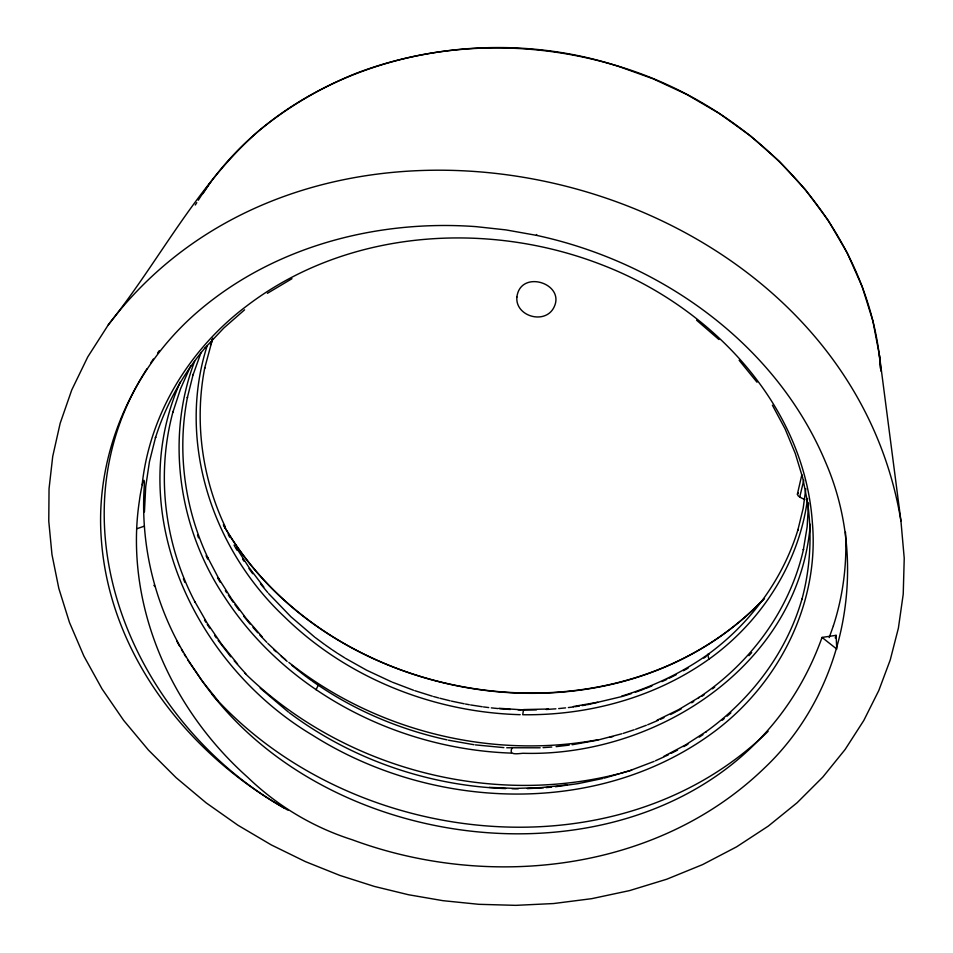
<?xml version="1.0" encoding="UTF-8"?>
<svg xmlns="http://www.w3.org/2000/svg" width="953" height="953" viewBox="0 0 953 953"><rect width="100%" height="100%" fill="white"/><g stroke="black" fill="none" stroke-linecap="round" stroke-linejoin="round"><path stroke-width="1.43" d="M810.3 524.257C798.959 665.182 656.164 757.17 523.03 753.275C515.394 753.942 508.616 755.193 512.106 747.7M804.844 499.551C804.225 499.062 794.468 495.87 798.376 492.904M144.344 484.97C144.63 469.591 139.638 497.204 139.579 499.634C137.53 512.654 136.493 525.83 136.434 539.005C136.017 629.838 180.391 717.395 247.685 777.291C277.299 805.845 312.906 827.24 352.3 839.772C488.901 890.376 656.605 872.019 764.032 768.416C845.478 691.723 870.077 565.081 825.798 462.729C776.207 343.747 660.322 261.956 536.432 235.343L505.948 229.899L476.119 226.647C376.542 219.321 272.32 246.696 196.199 313.072C131.824 369.228 94.335 455.248 101.447 540.839C110.167 654.473 187.681 753.311 284.685 808.263L284.887 808.382M144.332 485.351C139.734 550.965 157.912 617.639 195.853 671.543C334.682 885.861 727.413 901.169 822.046 637.414L836.103 635.329L836.77 649.064L822.046 637.414M144.439 511.916L145.714 486.721L149.442 461.693L155.649 437.046L155.446 437.844C165.81 404.668 183.059 373.921 205.479 347.392M808.525 503.196L807.143 526.866L803.331 549.976L803.534 549.178C789.823 610.099 750.214 663.467 698.489 697.799L699.133 697.358L678.679 709.616L657.046 720.218M805.821 488.722L803.165 508.354L797.84 530.202L798.042 529.463C782.782 579.698 750.047 623.834 707.686 654.628L708.913 659.214C655.14 697.536 588.406 715.62 522.732 714.726L523.519 709.58L548.523 709.008M807.548 498.526C799.329 562.913 761.411 621.701 708.913 659.214M142.128 484.863C149.681 413.888 189.814 348.727 246.482 306.139C346.952 229.185 488.186 219.833 603.88 265.601C711.021 307.354 804.558 404.489 812.421 523.352C819.449 604.905 777.66 685.481 712.32 733.095C596.483 817.745 430.982 810.3 312.465 735.144C195.448 665.48 122.21 513.083 180.224 382.082M801.854 474.773L797.351 494.285M803.796 480.109L799.758 496.966M193.233 374.136L187.324 397.77L187.503 397.067C176.913 451.103 184.477 508.14 207.921 557.886M536.432 235.343L536.658 234.509M207.075 346.07C176.543 441.715 212.602 549.297 284.423 616.794C346.749 677.905 433.27 712.356 520.195 714.679M833.363 625.871L833.422 625.68C843.143 595.565 847.181 563.688 845.466 532.096M835.233 637.986L836.103 635.329M212.495 339.208L204.633 368.334L204.788 367.679C194.281 421.297 201.941 477.929 225.432 527.188M212.793 338.208L210.506 344.915L212.507 339.375M829.193 637.593L833.351 625.895M193.066 374.839L201.071 352.455M194.662 361.199C165.179 438.714 178.842 529.01 224.777 597.305C286.746 692.736 398.759 749.201 511.249 753.108M190.719 365.892L180.593 388.669L172.898 412.172L173.089 411.422C155.851 474.844 164.547 544.092 195.055 602.105L194.746 601.462L207.254 623.25L221.561 644.133L237.559 663.979M146.976 368.799C45.935 524.936 136.386 726.543 287.973 810.181M195.27 205.014L196.783 202.62M198.295 200.225C283.577 65.007 466.029 18.726 613.863 64.899C751.119 104.246 870.208 224.801 880.941 371.146M108.344 324.782L87.747 356.946L71.737 389.991L60.158 423.323L52.725 456.392L49.044 488.758L48.77 521.196L51.974 554.563L58.836 588.466L69.474 622.452L83.888 656.081L102.007 688.864L123.616 720.325L148.43 750.059L176.079 777.648L206.086 802.807L237.988 825.274L271.26 844.906L305.401 861.619L339.923 875.438L374.398 886.433L408.42 894.724L442.895 900.668L478.823 904.314L515.859 905.35L553.645 903.539L591.73 898.667L629.611 890.59L666.743 879.226L702.587 864.609L736.586 846.848L768.249 826.132L797.113 802.748L822.82 777.076L845.108 749.499L863.787 720.492L878.821 690.484L890.233 659.952L898.393 628.134L903.23 594.136L904.23 558.267L900.93 520.922L879.416 355.255L872.888 320.958L862.167 286.639L847.229 252.902L828.228 220.381L805.464 189.683L779.34 161.343L750.416 135.814L719.301 113.443L686.648 94.395L653.115 78.789L617.437 65.983C532.25 40.002 438.583 41.563 355.255 73.679C320.411 87.831 287.735 106.903 258.751 130.895C196.532 185.096 159.425 261.122 108.344 324.782C322.043 41.563 843.465 171.326 900.93 520.922M202.941 193.626L210.899 181.654M150.908 362.676L153.373 359.043M707.686 654.628L709.127 654.294M316.027 689.722L318.421 684.921M157.579 353.039L159.294 350.656M748.939 655.676L751.691 652.602M764.306 598.484C616.424 754.347 332.621 709.175 225.325 528.296M764.485 598.377C616.496 754.55 328.297 708.913 223.347 524.853M205.24 347.702L223.824 328.011L244.587 309.82M768.118 731.32C616.484 879.416 348.405 847.396 211.876 694.177M727.079 716.179L730.88 712.844M722.231 720.254L724.173 718.622M712.403 688.84L714.702 687.113M701.837 696.345L704.219 694.713M703.826 658.106L706.006 656.605M699.276 737.122L702.98 734.656M708.162 654.246C681.883 672.913 652.436 686.756 621.63 696.131M691.723 702.826L693.76 701.551M267.376 293.321L291.987 278.693M683.801 746.616L687.935 744.222M683.468 670.733L688.126 668.101M677.011 711.188L681.276 708.889M663.872 756.36L685.707 744.829L706.256 731.547L705.577 732.047C750.964 699.585 786.582 652.745 802.045 598.829L801.83 599.675C810.419 568.179 812.075 535.086 807.632 502.779M670.543 714.536L675.951 711.76M669.209 678.238L676.404 674.581M665.98 755.979L668.553 754.669M671.115 753.37L677.535 750.094M660.643 719.229L663.967 717.704M661.87 681.645L666.778 679.406M655.438 760.78L664.658 756.575M647.683 724.768L658.213 720.301M645.646 688.519L651.923 685.946M654.127 761.387L629.599 770.739L604.166 778.16M635.58 729.307L646.337 725.269M635.389 692.235L644.359 688.983M136.672 528.796L144.391 526.151M623.262 733.369L634.21 729.76M623.679 696.024L631.494 693.534M621.868 733.762L598.007 740.04M620.641 773.264L631.648 770.191M622.369 696.44L587.536 704.708M619.259 773.645C488.305 807.191 341.734 767.522 244.969 673.306M602.725 778.494L578.018 783.64L555.492 786.737M610.039 737.241L612.719 736.645M596.578 740.338L572.134 744.758M573.325 706.542L597.745 702.242M598.234 739.683C490.378 759.732 374.708 730.606 288.842 662.418M575.231 706.685L579.329 706.042M582.069 705.613L586.178 704.97M569.215 745.115L556.111 746.64M565.582 707.876L558.672 708.591M568.345 707.555L573.861 706.9M566.94 784.915L541.244 787.583L515.299 788.417L489.27 787.369M546.129 787.607L551.489 787.154M555.897 708.818L546.176 709.497M551.775 747.033L543.067 747.64M543.448 787.809L527.295 788.607M540.16 747.795L506.722 747.76M318.326 684.862L317.957 685.004C356.863 711.462 401.094 729.819 447.017 739.862M523.673 709.949L536.42 709.902M512.023 788.727L518.313 788.762M521.148 709.902L518.075 709.818M505.721 788.572C428.231 785.868 351.478 759.327 289.378 712.784M503.875 747.617L475.368 744.889M498.967 708.282L523.84 709.949M510.367 709.473L499.598 708.71M498.062 708.567L491.319 707.876M483.54 706.923L488.734 707.579M482.254 706.745L470.627 704.946M473.939 744.71L448.422 740.195M465.469 704.017L469.329 704.72M464.182 703.779L451.365 701.098M450.09 700.789L439.917 698.263M433.591 696.548L438.654 697.941M432.328 696.19L414.829 690.687M153.874 585.333L155.041 586.571M413.578 690.27L392.267 682.145M391.302 681.74L366.583 670.185L345.748 658.487M344.891 657.963L338.053 653.663M337.207 653.115L332.168 649.779M331.346 649.207L325.569 645.181M317.659 684.862L312.477 681.264M311.619 680.645L307.354 677.559M324.747 644.597L315.074 637.402M304.829 675.677L306.521 676.94M303.995 675.046L291.678 665.194M288.366 712.034L260.193 688.149M314.287 636.783L290.879 616.722L268.651 593.612M281.278 656.26L285.602 659.774M273.904 649.934L276.013 651.745M696.583 320.196L718.931 339.518M287.139 661.43L267.805 643.406M259.74 634.936L266.792 642.346M245.862 673.831L234.212 660.822M252.95 627.312L257.763 632.78M262.158 636.818L246.124 618.378L231.591 598.889L218.713 578.495M267.817 592.635L260.467 583.808M218.201 700.979L202.274 681.133L187.979 660.31M739.135 360.258L757.004 382.213M243.658 616.138L250.067 624.036M230.721 656.748L218.07 640.273M263.814 587.012L249.221 567.809L236.273 547.641M234.903 604.595L239.227 610.396M214.592 635.472L216.331 637.867M248.995 568.56L252.712 573.706M228.327 595.089L233.211 602.248M207.242 624.429L209.684 628.11M242.61 559.101L244.004 561.222M225.349 590.598L226.695 592.706M204.502 620.022L205.872 622.226M184.322 654.354L185.787 656.736M236.094 548.618L237.118 550.346M217.546 577.78L220.072 582.104M234.069 545.14L235.582 547.749M181.499 649.541L182.893 651.959M176.758 641.047L179.414 645.931M772.383 405.18L785.129 428.981L795.255 453.414L802.7 477.822L807.703 503.208M228.291 534.573L229.697 537.23M207.599 557.279L219.011 579.055M224.277 526.509L225.146 528.307M206.098 555.718L207.683 559.077M183.381 578.852L184.894 582.378M197.521 535.109L198.546 537.897M879.416 355.255L880.393 368.43M516.883 297.062C515.156 315.634 542.936 324.425 552.895 309.213C568.298 284.28 520.493 268.162 516.883 297.062"/></g></svg>
